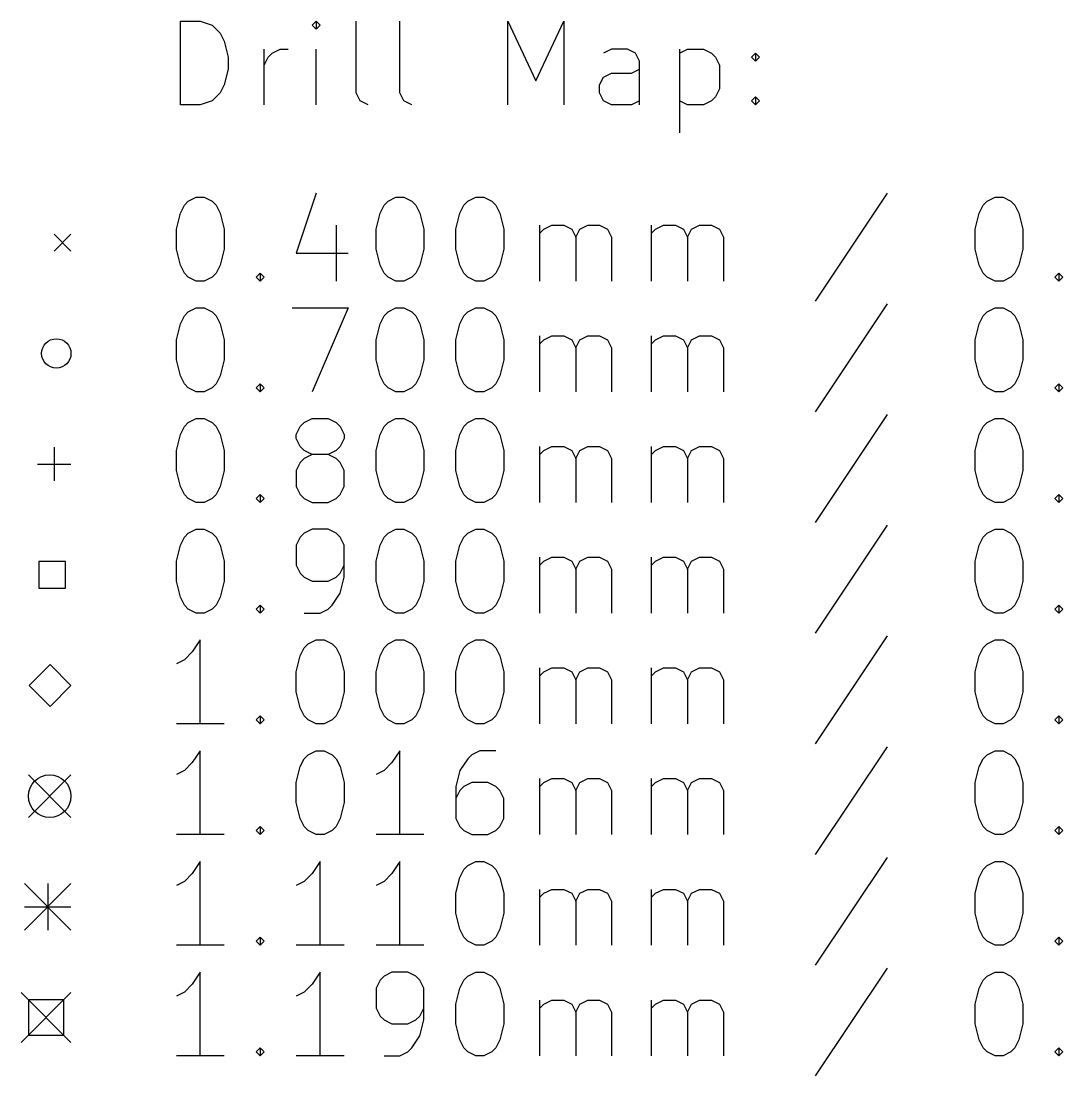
# Model space of a CAD drawing. Extents: x 123 to 224, y -186 to -61.
# Drawn here: x 123.45 to 148.3, y -186.2 to -161.05 of the extents above; entities that cross this region are included whole.
import ezdxf

# ---------------------------------------------------------------- set-up
doc = ezdxf.new("R2010")
doc.units = 0
doc.layers.add('BLACK', color=7, linetype='CONTINUOUS')

msp = doc.modelspace()

# ---------------------------------------------------------------- linework, layer by layer
at = {"layer": 'BLACK', "linetype": 'CONTINUOUS'}
for p, q in [((127.248518, -163.047338), (127.248518, -161.047338)), ((127.248518, -161.047338), (127.724708, -161.047338)), ((127.724708, -161.047338), (128.010423, -161.142576)), ((128.010423, -161.142576), (128.200899, -161.333052)), ((130.486613, -161.047338), (130.391375, -161.142576)), ((130.391375, -161.142576), (130.486613, -161.237814)), ((130.581851, -161.142576), (130.486613, -161.047338)), ((130.486613, -161.047338), (130.486613, -161.237814)), ((130.486613, -161.237814), (130.581851, -161.142576)), ((131.438994, -162.761623), (131.438994, -161.047338)), ((132.486613, -162.761623), (132.486613, -161.047338)), ((135.058042, -163.047338), (135.058042, -161.047338)), ((135.058042, -161.047338), (135.724709, -162.475909)), ((135.724709, -162.475909), (136.391375, -161.047338)), ((136.391375, -161.047338), (136.391375, -163.047338)), ((128.200899, -161.333052), (128.296137, -161.523528)), ((128.296137, -161.523528), (128.391375, -161.90448)), ((129.248518, -163.047338), (129.248518, -161.714004)), ((129.438994, -161.809242), (129.62947, -161.714004)), ((129.62947, -161.714004), (129.819947, -161.714004)), ((130.486613, -163.047338), (130.486613, -161.714004)), ((137.534232, -161.714004), (137.343756, -161.809242)), ((137.915185, -161.714004), (137.534232, -161.714004)), ((138.105661, -161.809242), (137.915185, -161.714004)), ((139.15328, -161.714004), (139.15328, -163.714004)), ((139.15328, -161.809242), (139.343756, -161.714004)), ((139.343756, -161.714004), (139.724709, -161.714004)), ((139.724709, -161.714004), (139.915185, -161.809242)), ((128.391375, -161.90448), (128.391375, -162.190195)), ((129.248518, -162.094957), (129.343756, -161.90448)), ((129.343756, -161.90448), (129.438994, -161.809242)), ((138.200899, -161.999719), (138.105661, -161.809242)), ((138.200899, -163.047338), (138.200899, -161.999719)), ((139.915185, -161.809242), (140.010423, -161.90448)), ((140.010423, -161.90448), (140.105661, -162.094957)), ((140.867566, -161.90448), (140.962804, -161.809242)), ((140.962804, -161.999719), (140.867566, -161.90448)), ((140.962804, -161.809242), (141.058042, -161.90448)), ((140.962804, -161.809242), (140.962804, -161.999719)), ((141.058042, -161.90448), (140.962804, -161.999719)), ((128.391375, -162.190195), (128.296137, -162.571147)), ((138.010423, -162.285433), (138.200899, -162.190195)), ((140.105661, -162.094957), (140.105661, -162.666385)), ((137.248518, -162.571147), (137.343756, -162.380671)), ((137.343756, -162.380671), (137.534232, -162.285433)), ((137.534232, -162.285433), (138.010423, -162.285433)), ((128.296137, -162.571147), (128.200899, -162.761623)), ((137.248518, -162.761623), (137.248518, -162.571147)), ((140.105661, -162.666385), (140.010423, -162.856861)), ((128.010423, -162.9521), (127.724708, -163.047338)), ((128.200899, -162.761623), (128.010423, -162.9521)), ((131.534232, -162.9521), (131.438994, -162.761623)), ((131.724708, -163.047338), (131.534232, -162.9521)), ((132.581851, -162.9521), (132.486613, -162.761623)), ((132.772327, -163.047338), (132.581851, -162.9521)), ((137.343756, -162.9521), (137.248518, -162.761623)), ((137.534232, -163.047338), (137.343756, -162.9521)), ((138.200899, -162.9521), (138.010423, -163.047338)), ((139.343756, -163.047338), (139.15328, -162.9521)), ((139.915185, -162.9521), (139.724709, -163.047338)), ((140.010423, -162.856861), (139.915185, -162.9521)), ((140.867566, -162.9521), (140.962804, -162.856861)), ((140.962804, -163.047338), (140.867566, -162.9521)), ((140.962804, -162.856861), (141.058042, -162.9521)), ((140.962804, -162.856861), (140.962804, -163.047338)), ((141.058042, -162.9521), (140.962804, -163.047338)), ((127.724708, -163.047338), (127.248518, -163.047338)), ((138.010423, -163.047338), (137.534232, -163.047338)), ((139.724709, -163.047338), (139.343756, -163.047338)), ((127.438994, -165.342576), (127.62947, -165.247338)), ((127.62947, -165.247338), (127.819947, -165.247338)), ((127.819947, -165.247338), (128.010423, -165.342576)), ((130.486613, -165.1521), (130.010423, -166.580671)), ((132.200899, -165.342576), (132.391375, -165.247338)), ((132.391375, -165.247338), (132.581852, -165.247338)), ((132.581852, -165.247338), (132.772328, -165.342576)), ((134.105661, -165.342576), (134.296137, -165.247338)), ((134.296137, -165.247338), (134.486614, -165.247338)), ((134.486614, -165.247338), (134.67709, -165.342576)), ((144.105662, -165.1521), (142.391377, -167.723528)), ((146.486615, -165.342576), (146.677091, -165.247338)), ((146.677091, -165.247338), (146.867568, -165.247338)), ((146.867568, -165.247338), (147.058044, -165.342576)), ((127.248518, -165.62829), (127.343756, -165.437814)), ((127.343756, -165.437814), (127.438994, -165.342576)), ((128.010423, -165.342576), (128.105661, -165.437814)), ((128.105661, -165.437814), (128.200899, -165.62829)), ((132.010423, -165.62829), (132.105661, -165.437814)), ((132.105661, -165.437814), (132.200899, -165.342576)), ((132.772328, -165.342576), (132.867566, -165.437814)), ((132.867566, -165.437814), (132.962804, -165.62829)), ((133.915185, -165.62829), (134.010423, -165.437814)), ((134.010423, -165.437814), (134.105661, -165.342576)), ((134.67709, -165.342576), (134.772328, -165.437814)), ((134.772328, -165.437814), (134.867566, -165.62829)), ((146.296139, -165.62829), (146.391377, -165.437814)), ((146.391377, -165.437814), (146.486615, -165.342576)), ((147.058044, -165.342576), (147.153282, -165.437814)), ((147.153282, -165.437814), (147.24852, -165.62829)), ((127.15328, -166.009242), (127.248518, -165.62829)), ((128.200899, -165.62829), (128.296137, -166.009242)), ((131.915185, -166.009242), (132.010423, -165.62829)), ((132.962804, -165.62829), (133.058042, -166.009242)), ((133.819947, -166.009242), (133.915185, -165.62829)), ((134.867566, -165.62829), (134.962804, -166.009242)), ((146.200901, -166.009242), (146.296139, -165.62829)), ((147.24852, -165.62829), (147.343758, -166.009242)), ((127.15328, -166.485433), (127.15328, -166.009242)), ((128.296137, -166.009242), (128.296137, -166.485433)), ((130.962804, -165.914004), (130.962804, -167.247338)), ((131.915185, -166.485433), (131.915185, -166.009242)), ((133.058042, -166.009242), (133.058042, -166.485433)), ((133.819947, -166.485433), (133.819947, -166.009242)), ((134.962804, -166.009242), (134.962804, -166.485433)), ((135.819947, -167.247338), (135.819947, -165.914004)), ((135.819947, -166.10448), (135.915185, -166.009242)), ((135.915185, -166.009242), (136.105661, -165.914004)), ((136.105661, -165.914004), (136.391376, -165.914004)), ((136.391376, -165.914004), (136.581852, -166.009242)), ((136.581852, -166.009242), (136.67709, -166.199719)), ((136.67709, -166.199719), (136.772328, -166.009242)), ((136.772328, -166.009242), (136.962804, -165.914004)), ((136.962804, -165.914004), (137.248518, -165.914004)), ((137.248518, -165.914004), (137.438995, -166.009242)), ((137.438995, -166.009242), (137.534233, -166.199719)), ((138.486614, -167.247338), (138.486614, -165.914004)), ((138.486614, -166.10448), (138.581852, -166.009242)), ((138.581852, -166.009242), (138.772328, -165.914004)), ((138.772328, -165.914004), (139.058043, -165.914004)), ((139.058043, -165.914004), (139.248519, -166.009242)), ((139.248519, -166.009242), (139.343757, -166.199719)), ((139.343757, -166.199719), (139.438995, -166.009242)), ((139.438995, -166.009242), (139.629471, -165.914004)), ((139.629471, -165.914004), (139.915185, -165.914004)), ((139.915185, -165.914004), (140.105662, -166.009242)), ((140.105662, -166.009242), (140.2009, -166.199719)), ((146.200901, -166.485433), (146.200901, -166.009242)), ((147.343758, -166.009242), (147.343758, -166.485433)), ((124.24075, -166.1325), (124.64075, -166.5325)), ((124.64075, -166.1325), (124.24075, -166.5325)), ((136.67709, -166.199719), (136.67709, -167.247338)), ((137.534233, -166.199719), (137.534233, -167.247338)), ((139.343757, -166.199719), (139.343757, -167.247338)), ((140.2009, -166.199719), (140.2009, -167.247338)), ((127.248518, -166.866385), (127.15328, -166.485433)), ((128.296137, -166.485433), (128.200899, -166.866385)), ((132.010423, -166.866385), (131.915185, -166.485433)), ((133.058042, -166.485433), (132.962804, -166.866385)), ((133.915185, -166.866385), (133.819947, -166.485433)), ((134.962804, -166.485433), (134.867566, -166.866385)), ((146.296139, -166.866385), (146.200901, -166.485433)), ((147.343758, -166.485433), (147.24852, -166.866385)), ((130.010423, -166.580671), (131.248518, -166.580671)), ((127.343756, -167.056861), (127.248518, -166.866385)), ((128.200899, -166.866385), (128.105661, -167.056861)), ((132.105661, -167.056861), (132.010423, -166.866385)), ((132.962804, -166.866385), (132.867566, -167.056861)), ((134.010423, -167.056861), (133.915185, -166.866385)), ((134.867566, -166.866385), (134.772328, -167.056861)), ((146.391377, -167.056861), (146.296139, -166.866385)), ((147.24852, -166.866385), (147.153282, -167.056861)), ((127.438994, -167.1521), (127.343756, -167.056861)), ((127.62947, -167.247338), (127.438994, -167.1521)), ((127.819947, -167.247338), (127.62947, -167.247338)), ((128.010423, -167.1521), (127.819947, -167.247338)), ((128.105661, -167.056861), (128.010423, -167.1521)), ((129.058042, -167.1521), (129.15328, -167.056861)), ((129.15328, -167.247338), (129.058042, -167.1521)), ((129.15328, -167.056861), (129.248518, -167.1521)), ((129.15328, -167.056861), (129.15328, -167.247338)), ((129.248518, -167.1521), (129.15328, -167.247338)), ((132.200899, -167.1521), (132.105661, -167.056861)), ((132.391375, -167.247338), (132.200899, -167.1521)), ((132.581852, -167.247338), (132.391375, -167.247338)), ((132.772328, -167.1521), (132.581852, -167.247338)), ((132.867566, -167.056861), (132.772328, -167.1521)), ((134.105661, -167.1521), (134.010423, -167.056861)), ((134.296137, -167.247338), (134.105661, -167.1521)), ((134.486614, -167.247338), (134.296137, -167.247338)), ((134.67709, -167.1521), (134.486614, -167.247338)), ((134.772328, -167.056861), (134.67709, -167.1521)), ((146.486615, -167.1521), (146.391377, -167.056861)), ((146.677091, -167.247338), (146.486615, -167.1521)), ((146.867568, -167.247338), (146.677091, -167.247338)), ((147.058044, -167.1521), (146.867568, -167.247338)), ((147.153282, -167.056861), (147.058044, -167.1521)), ((148.105663, -167.1521), (148.200901, -167.056861)), ((148.200901, -167.247338), (148.105663, -167.1521)), ((148.200901, -167.056861), (148.296139, -167.1521)), ((148.200901, -167.056861), (148.200901, -167.247338)), ((148.296139, -167.1521), (148.200901, -167.247338)), ((127.343756, -168.077814), (127.438994, -167.982576)), ((127.438994, -167.982576), (127.62947, -167.887338)), ((127.62947, -167.887338), (127.819947, -167.887338)), ((127.819947, -167.887338), (128.010423, -167.982576)), ((128.010423, -167.982576), (128.105661, -168.077814)), ((129.915185, -167.887338), (131.248518, -167.887338)), ((131.248518, -167.887338), (130.391375, -169.887338)), ((132.105661, -168.077814), (132.200899, -167.982576)), ((132.200899, -167.982576), (132.391375, -167.887338)), ((132.391375, -167.887338), (132.581852, -167.887338)), ((132.581852, -167.887338), (132.772328, -167.982576)), ((132.772328, -167.982576), (132.867566, -168.077814)), ((134.010423, -168.077814), (134.105661, -167.982576)), ((134.105661, -167.982576), (134.296137, -167.887338)), ((134.296137, -167.887338), (134.486614, -167.887338)), ((134.486614, -167.887338), (134.67709, -167.982576)), ((134.67709, -167.982576), (134.772328, -168.077814)), ((144.105662, -167.7921), (142.391377, -170.363528)), ((146.391377, -168.077814), (146.486615, -167.982576)), ((146.486615, -167.982576), (146.677091, -167.887338)), ((146.677091, -167.887338), (146.867568, -167.887338)), ((146.867568, -167.887338), (147.058044, -167.982576)), ((147.058044, -167.982576), (147.153282, -168.077814)), ((127.15328, -168.649242), (127.248518, -168.26829)), ((127.248518, -168.26829), (127.343756, -168.077814)), ((128.105661, -168.077814), (128.200899, -168.26829)), ((128.200899, -168.26829), (128.296137, -168.649242)), ((131.915185, -168.649242), (132.010423, -168.26829)), ((132.010423, -168.26829), (132.105661, -168.077814)), ((132.867566, -168.077814), (132.962804, -168.26829)), ((132.962804, -168.26829), (133.058042, -168.649242)), ((133.819947, -168.649242), (133.915185, -168.26829)), ((133.915185, -168.26829), (134.010423, -168.077814)), ((134.772328, -168.077814), (134.867566, -168.26829)), ((134.867566, -168.26829), (134.962804, -168.649242)), ((146.200901, -168.649242), (146.296139, -168.26829)), ((146.296139, -168.26829), (146.391377, -168.077814)), ((147.153282, -168.077814), (147.24852, -168.26829)), ((147.24852, -168.26829), (147.343758, -168.649242)), ((127.15328, -169.125433), (127.15328, -168.649242)), ((128.296137, -168.649242), (128.296137, -169.125433)), ((131.915185, -169.125433), (131.915185, -168.649242)), ((133.058042, -168.649242), (133.058042, -169.125433)), ((133.819947, -169.125433), (133.819947, -168.649242)), ((134.962804, -168.649242), (134.962804, -169.125433)), ((135.819947, -169.887338), (135.819947, -168.554004)), ((135.819947, -168.74448), (135.915185, -168.649242)), ((135.915185, -168.649242), (136.105661, -168.554004)), ((136.105661, -168.554004), (136.391376, -168.554004)), ((136.391376, -168.554004), (136.581852, -168.649242)), ((136.581852, -168.649242), (136.67709, -168.839719)), ((136.67709, -168.839719), (136.772328, -168.649242)), ((136.772328, -168.649242), (136.962804, -168.554004)), ((136.962804, -168.554004), (137.248518, -168.554004)), ((137.248518, -168.554004), (137.438995, -168.649242)), ((137.438995, -168.649242), (137.534233, -168.839719)), ((138.486614, -169.887338), (138.486614, -168.554004)), ((138.486614, -168.74448), (138.581852, -168.649242)), ((138.581852, -168.649242), (138.772328, -168.554004)), ((138.772328, -168.554004), (139.058043, -168.554004)), ((139.058043, -168.554004), (139.248519, -168.649242)), ((139.248519, -168.649242), (139.343757, -168.839719)), ((139.343757, -168.839719), (139.438995, -168.649242)), ((139.438995, -168.649242), (139.629471, -168.554004)), ((139.629471, -168.554004), (139.915185, -168.554004)), ((139.915185, -168.554004), (140.105662, -168.649242)), ((140.105662, -168.649242), (140.2009, -168.839719)), ((146.200901, -169.125433), (146.200901, -168.649242)), ((147.343758, -168.649242), (147.343758, -169.125433)), ((136.67709, -168.839719), (136.67709, -169.887338)), ((137.534233, -168.839719), (137.534233, -169.887338)), ((139.343757, -168.839719), (139.343757, -169.887338)), ((140.2009, -168.839719), (140.2009, -169.887338)), ((127.248518, -169.506385), (127.15328, -169.125433)), ((128.296137, -169.125433), (128.200899, -169.506385)), ((132.010423, -169.506385), (131.915185, -169.125433)), ((133.058042, -169.125433), (132.962804, -169.506385)), ((133.915185, -169.506385), (133.819947, -169.125433)), ((134.962804, -169.125433), (134.867566, -169.506385)), ((146.296139, -169.506385), (146.200901, -169.125433)), ((147.343758, -169.125433), (147.24852, -169.506385)), ((127.343756, -169.696861), (127.248518, -169.506385)), ((128.200899, -169.506385), (128.105661, -169.696861)), ((132.105661, -169.696861), (132.010423, -169.506385)), ((132.962804, -169.506385), (132.867566, -169.696861)), ((134.010423, -169.696861), (133.915185, -169.506385)), ((134.867566, -169.506385), (134.772328, -169.696861)), ((146.391377, -169.696861), (146.296139, -169.506385)), ((147.24852, -169.506385), (147.153282, -169.696861)), ((127.438994, -169.7921), (127.343756, -169.696861)), ((127.62947, -169.887338), (127.438994, -169.7921)), ((128.010423, -169.7921), (127.819947, -169.887338)), ((128.105661, -169.696861), (128.010423, -169.7921)), ((129.058042, -169.7921), (129.15328, -169.696861)), ((129.15328, -169.887338), (129.058042, -169.7921)), ((129.15328, -169.696861), (129.248518, -169.7921)), ((129.15328, -169.696861), (129.15328, -169.887338)), ((129.248518, -169.7921), (129.15328, -169.887338)), ((132.200899, -169.7921), (132.105661, -169.696861)), ((132.391375, -169.887338), (132.200899, -169.7921)), ((132.772328, -169.7921), (132.581852, -169.887338)), ((132.867566, -169.696861), (132.772328, -169.7921)), ((134.105661, -169.7921), (134.010423, -169.696861)), ((134.296137, -169.887338), (134.105661, -169.7921)), ((134.67709, -169.7921), (134.486614, -169.887338)), ((134.772328, -169.696861), (134.67709, -169.7921)), ((146.486615, -169.7921), (146.391377, -169.696861)), ((146.677091, -169.887338), (146.486615, -169.7921)), ((147.058044, -169.7921), (146.867568, -169.887338)), ((147.153282, -169.696861), (147.058044, -169.7921)), ((148.105663, -169.7921), (148.200901, -169.696861)), ((148.200901, -169.887338), (148.105663, -169.7921)), ((148.200901, -169.696861), (148.296139, -169.7921)), ((148.200901, -169.696861), (148.200901, -169.887338)), ((148.296139, -169.7921), (148.200901, -169.887338)), ((127.819947, -169.887338), (127.62947, -169.887338)), ((132.581852, -169.887338), (132.391375, -169.887338)), ((134.486614, -169.887338), (134.296137, -169.887338)), ((146.867568, -169.887338), (146.677091, -169.887338)), ((127.438994, -170.622576), (127.62947, -170.527338)), ((127.62947, -170.527338), (127.819947, -170.527338)), ((127.819947, -170.527338), (128.010423, -170.622576)), ((130.200899, -170.622576), (130.391375, -170.527338)), ((130.391375, -170.527338), (130.772328, -170.527338)), ((130.772328, -170.527338), (130.962804, -170.622576)), ((132.200899, -170.622576), (132.391375, -170.527338)), ((132.391375, -170.527338), (132.581852, -170.527338)), ((132.581852, -170.527338), (132.772328, -170.622576)), ((134.105661, -170.622576), (134.296137, -170.527338)), ((134.296137, -170.527338), (134.486614, -170.527338)), ((134.486614, -170.527338), (134.67709, -170.622576)), ((144.105662, -170.4321), (142.391377, -173.003528)), ((146.486615, -170.622576), (146.677091, -170.527338)), ((146.677091, -170.527338), (146.867568, -170.527338)), ((146.867568, -170.527338), (147.058044, -170.622576)), ((127.248518, -170.90829), (127.343756, -170.717814)), ((127.343756, -170.717814), (127.438994, -170.622576)), ((128.010423, -170.622576), (128.105661, -170.717814)), ((128.105661, -170.717814), (128.200899, -170.90829)), ((130.010423, -170.90829), (130.105661, -170.717814)), ((130.105661, -170.717814), (130.200899, -170.622576)), ((130.962804, -170.622576), (131.058042, -170.717814)), ((131.058042, -170.717814), (131.15328, -170.90829)), ((132.010423, -170.90829), (132.105661, -170.717814)), ((132.105661, -170.717814), (132.200899, -170.622576)), ((132.772328, -170.622576), (132.867566, -170.717814)), ((132.867566, -170.717814), (132.962804, -170.90829)), ((133.915185, -170.90829), (134.010423, -170.717814)), ((134.010423, -170.717814), (134.105661, -170.622576)), ((134.67709, -170.622576), (134.772328, -170.717814)), ((134.772328, -170.717814), (134.867566, -170.90829)), ((146.296139, -170.90829), (146.391377, -170.717814)), ((146.391377, -170.717814), (146.486615, -170.622576)), ((147.058044, -170.622576), (147.153282, -170.717814)), ((147.153282, -170.717814), (147.24852, -170.90829)), ((127.15328, -171.289242), (127.248518, -170.90829)), ((128.200899, -170.90829), (128.296137, -171.289242)), ((130.010423, -171.003528), (130.010423, -170.90829)), ((130.105661, -171.194004), (130.010423, -171.003528)), ((131.15328, -171.003528), (131.058042, -171.194004)), ((131.15328, -170.90829), (131.15328, -171.003528)), ((131.915185, -171.289242), (132.010423, -170.90829)), ((132.962804, -170.90829), (133.058042, -171.289242)), ((133.819947, -171.289242), (133.915185, -170.90829)), ((134.867566, -170.90829), (134.962804, -171.289242)), ((146.200901, -171.289242), (146.296139, -170.90829)), ((147.24852, -170.90829), (147.343758, -171.289242)), ((124.24075, -171.2125), (124.24075, -172.0125)), ((127.15328, -171.765433), (127.15328, -171.289242)), ((128.296137, -171.289242), (128.296137, -171.765433)), ((130.200899, -171.289242), (130.105661, -171.194004)), ((130.391375, -171.38448), (130.200899, -171.289242)), ((130.962804, -171.289242), (130.772328, -171.38448)), ((131.058042, -171.194004), (130.962804, -171.289242)), ((131.915185, -171.765433), (131.915185, -171.289242)), ((133.058042, -171.289242), (133.058042, -171.765433)), ((133.819947, -171.765433), (133.819947, -171.289242)), ((134.962804, -171.289242), (134.962804, -171.765433)), ((135.819947, -172.527338), (135.819947, -171.194004)), ((135.819947, -171.38448), (135.915185, -171.289242)), ((135.915185, -171.289242), (136.105661, -171.194004)), ((136.105661, -171.194004), (136.391376, -171.194004)), ((136.391376, -171.194004), (136.581852, -171.289242)), ((136.581852, -171.289242), (136.67709, -171.479719)), ((136.67709, -171.479719), (136.772328, -171.289242)), ((136.772328, -171.289242), (136.962804, -171.194004)), ((136.962804, -171.194004), (137.248518, -171.194004)), ((137.248518, -171.194004), (137.438995, -171.289242)), ((137.438995, -171.289242), (137.534233, -171.479719)), ((138.486614, -172.527338), (138.486614, -171.194004)), ((138.486614, -171.38448), (138.581852, -171.289242)), ((138.581852, -171.289242), (138.772328, -171.194004)), ((138.772328, -171.194004), (139.058043, -171.194004)), ((139.058043, -171.194004), (139.248519, -171.289242)), ((139.248519, -171.289242), (139.343757, -171.479719)), ((139.343757, -171.479719), (139.438995, -171.289242)), ((139.438995, -171.289242), (139.629471, -171.194004)), ((139.629471, -171.194004), (139.915185, -171.194004)), ((139.915185, -171.194004), (140.105662, -171.289242)), ((140.105662, -171.289242), (140.2009, -171.479719)), ((146.200901, -171.765433), (146.200901, -171.289242)), ((147.343758, -171.289242), (147.343758, -171.765433)), ((130.200899, -171.479719), (130.105661, -171.574957)), ((130.391375, -171.38448), (130.200899, -171.479719)), ((130.772328, -171.38448), (130.391375, -171.38448)), ((130.962804, -171.479719), (130.772328, -171.38448)), ((131.058042, -171.574957), (130.962804, -171.479719)), ((136.67709, -171.479719), (136.67709, -172.527338)), ((137.534233, -171.479719), (137.534233, -172.527338)), ((139.343757, -171.479719), (139.343757, -172.527338)), ((140.2009, -171.479719), (140.2009, -172.527338)), ((123.84075, -171.6125), (124.64075, -171.6125)), ((127.248518, -172.146385), (127.15328, -171.765433)), ((128.296137, -171.765433), (128.200899, -172.146385)), ((130.105661, -171.574957), (130.010423, -171.765433)), ((130.010423, -171.765433), (130.010423, -172.146385)), ((131.15328, -171.765433), (131.058042, -171.574957)), ((131.15328, -172.146385), (131.15328, -171.765433)), ((132.010423, -172.146385), (131.915185, -171.765433)), ((133.058042, -171.765433), (132.962804, -172.146385)), ((133.915185, -172.146385), (133.819947, -171.765433)), ((134.962804, -171.765433), (134.867566, -172.146385)), ((146.296139, -172.146385), (146.200901, -171.765433)), ((147.343758, -171.765433), (147.24852, -172.146385)), ((127.343756, -172.336861), (127.248518, -172.146385)), ((128.200899, -172.146385), (128.105661, -172.336861)), ((130.010423, -172.146385), (130.105661, -172.336861)), ((131.058042, -172.336861), (131.15328, -172.146385)), ((132.105661, -172.336861), (132.010423, -172.146385)), ((132.962804, -172.146385), (132.867566, -172.336861)), ((134.010423, -172.336861), (133.915185, -172.146385)), ((134.867566, -172.146385), (134.772328, -172.336861)), ((146.391377, -172.336861), (146.296139, -172.146385)), ((147.24852, -172.146385), (147.153282, -172.336861)), ((127.438994, -172.4321), (127.343756, -172.336861)), ((127.62947, -172.527338), (127.438994, -172.4321)), ((127.819947, -172.527338), (127.62947, -172.527338)), ((128.010423, -172.4321), (127.819947, -172.527338)), ((128.105661, -172.336861), (128.010423, -172.4321)), ((129.058042, -172.4321), (129.15328, -172.336861)), ((129.15328, -172.527338), (129.058042, -172.4321)), ((129.15328, -172.336861), (129.248518, -172.4321)), ((129.15328, -172.336861), (129.15328, -172.527338)), ((129.248518, -172.4321), (129.15328, -172.527338)), ((130.105661, -172.336861), (130.200899, -172.4321)), ((130.200899, -172.4321), (130.391375, -172.527338)), ((130.391375, -172.527338), (130.772328, -172.527338)), ((130.772328, -172.527338), (130.962804, -172.4321)), ((130.962804, -172.4321), (131.058042, -172.336861)), ((132.200899, -172.4321), (132.105661, -172.336861)), ((132.391375, -172.527338), (132.200899, -172.4321)), ((132.581852, -172.527338), (132.391375, -172.527338)), ((132.772328, -172.4321), (132.581852, -172.527338)), ((132.867566, -172.336861), (132.772328, -172.4321)), ((134.105661, -172.4321), (134.010423, -172.336861)), ((134.296137, -172.527338), (134.105661, -172.4321)), ((134.486614, -172.527338), (134.296137, -172.527338)), ((134.67709, -172.4321), (134.486614, -172.527338)), ((134.772328, -172.336861), (134.67709, -172.4321)), ((146.486615, -172.4321), (146.391377, -172.336861)), ((146.677091, -172.527338), (146.486615, -172.4321)), ((146.867568, -172.527338), (146.677091, -172.527338)), ((147.058044, -172.4321), (146.867568, -172.527338)), ((147.153282, -172.336861), (147.058044, -172.4321)), ((148.105663, -172.4321), (148.200901, -172.336861)), ((148.200901, -172.527338), (148.105663, -172.4321)), ((148.200901, -172.336861), (148.296139, -172.4321)), ((148.200901, -172.336861), (148.200901, -172.527338)), ((148.296139, -172.4321), (148.200901, -172.527338)), ((144.105662, -173.0721), (142.391377, -175.643528)), ((127.343756, -173.357814), (127.438994, -173.262576)), ((127.438994, -173.262576), (127.62947, -173.167338)), ((127.62947, -173.167338), (127.819947, -173.167338)), ((127.819947, -173.167338), (128.010423, -173.262576)), ((128.010423, -173.262576), (128.105661, -173.357814)), ((130.200899, -173.262576), (130.105661, -173.357814)), ((130.391375, -173.167338), (130.200899, -173.262576)), ((130.772328, -173.167338), (130.391375, -173.167338)), ((130.962804, -173.262576), (130.772328, -173.167338)), ((131.058042, -173.357814), (130.962804, -173.262576)), ((132.105661, -173.357814), (132.200899, -173.262576)), ((132.200899, -173.262576), (132.391375, -173.167338)), ((132.391375, -173.167338), (132.581852, -173.167338)), ((132.581852, -173.167338), (132.772328, -173.262576)), ((132.772328, -173.262576), (132.867566, -173.357814)), ((134.010423, -173.357814), (134.105661, -173.262576)), ((134.105661, -173.262576), (134.296137, -173.167338)), ((134.296137, -173.167338), (134.486614, -173.167338)), ((134.486614, -173.167338), (134.67709, -173.262576)), ((134.67709, -173.262576), (134.772328, -173.357814)), ((146.391377, -173.357814), (146.486615, -173.262576)), ((146.486615, -173.262576), (146.677091, -173.167338)), ((146.677091, -173.167338), (146.867568, -173.167338)), ((146.867568, -173.167338), (147.058044, -173.262576)), ((147.058044, -173.262576), (147.153282, -173.357814)), ((127.15328, -173.929242), (127.248518, -173.54829)), ((127.248518, -173.54829), (127.343756, -173.357814)), ((128.105661, -173.357814), (128.200899, -173.54829)), ((128.200899, -173.54829), (128.296137, -173.929242)), ((130.105661, -173.357814), (130.010423, -173.54829)), ((130.010423, -173.54829), (130.010423, -174.02448)), ((131.15328, -173.54829), (131.058042, -173.357814)), ((131.15328, -174.310195), (131.15328, -173.54829)), ((131.915185, -173.929242), (132.010423, -173.54829)), ((132.010423, -173.54829), (132.105661, -173.357814)), ((132.867566, -173.357814), (132.962804, -173.54829)), ((132.962804, -173.54829), (133.058042, -173.929242)), ((133.819947, -173.929242), (133.915185, -173.54829)), ((133.915185, -173.54829), (134.010423, -173.357814)), ((134.772328, -173.357814), (134.867566, -173.54829)), ((134.867566, -173.54829), (134.962804, -173.929242)), ((146.200901, -173.929242), (146.296139, -173.54829)), ((146.296139, -173.54829), (146.391377, -173.357814)), ((147.153282, -173.357814), (147.24852, -173.54829)), ((147.24852, -173.54829), (147.343758, -173.929242)), ((124.508951, -173.934299), (123.872549, -173.934299)), ((123.872549, -173.934299), (123.872549, -174.570701)), ((124.508951, -174.570701), (124.508951, -173.934299)), ((127.15328, -174.405433), (127.15328, -173.929242)), ((128.296137, -173.929242), (128.296137, -174.405433)), ((130.010423, -174.02448), (130.105661, -174.214957)), ((131.058042, -174.214957), (131.15328, -174.02448)), ((131.915185, -174.405433), (131.915185, -173.929242)), ((133.058042, -173.929242), (133.058042, -174.405433)), ((133.819947, -174.405433), (133.819947, -173.929242)), ((134.962804, -173.929242), (134.962804, -174.405433)), ((135.819947, -175.167338), (135.819947, -173.834004)), ((135.819947, -174.02448), (135.915185, -173.929242)), ((135.915185, -173.929242), (136.105661, -173.834004)), ((136.105661, -173.834004), (136.391376, -173.834004)), ((136.391376, -173.834004), (136.581852, -173.929242)), ((136.581852, -173.929242), (136.67709, -174.119719)), ((136.67709, -174.119719), (136.772328, -173.929242)), ((136.772328, -173.929242), (136.962804, -173.834004)), ((136.962804, -173.834004), (137.248518, -173.834004)), ((137.248518, -173.834004), (137.438995, -173.929242)), ((137.438995, -173.929242), (137.534233, -174.119719)), ((138.486614, -175.167338), (138.486614, -173.834004)), ((138.486614, -174.02448), (138.581852, -173.929242)), ((138.581852, -173.929242), (138.772328, -173.834004)), ((138.772328, -173.834004), (139.058043, -173.834004)), ((139.058043, -173.834004), (139.248519, -173.929242)), ((139.248519, -173.929242), (139.343757, -174.119719)), ((139.343757, -174.119719), (139.438995, -173.929242)), ((139.438995, -173.929242), (139.629471, -173.834004)), ((139.629471, -173.834004), (139.915185, -173.834004)), ((139.915185, -173.834004), (140.105662, -173.929242)), ((140.105662, -173.929242), (140.2009, -174.119719)), ((146.200901, -174.405433), (146.200901, -173.929242)), ((147.343758, -173.929242), (147.343758, -174.405433)), ((130.105661, -174.214957), (130.200899, -174.310195)), ((130.200899, -174.310195), (130.391375, -174.405433)), ((130.772328, -174.405433), (130.962804, -174.310195)), ((130.962804, -174.310195), (131.058042, -174.214957)), ((131.058042, -174.691147), (131.15328, -174.310195)), ((136.67709, -174.119719), (136.67709, -175.167338)), ((137.534233, -174.119719), (137.534233, -175.167338)), ((139.343757, -174.119719), (139.343757, -175.167338)), ((140.2009, -174.119719), (140.2009, -175.167338)), ((123.872549, -174.570701), (124.508951, -174.570701)), ((127.248518, -174.786385), (127.15328, -174.405433)), ((128.296137, -174.405433), (128.200899, -174.786385)), ((130.391375, -174.405433), (130.772328, -174.405433)), ((132.010423, -174.786385), (131.915185, -174.405433)), ((133.058042, -174.405433), (132.962804, -174.786385)), ((133.915185, -174.786385), (133.819947, -174.405433)), ((134.962804, -174.405433), (134.867566, -174.786385)), ((146.296139, -174.786385), (146.200901, -174.405433)), ((147.343758, -174.405433), (147.24852, -174.786385)), ((127.343756, -174.976861), (127.248518, -174.786385)), ((128.200899, -174.786385), (128.105661, -174.976861)), ((130.867566, -174.976861), (131.058042, -174.691147)), ((132.105661, -174.976861), (132.010423, -174.786385)), ((132.962804, -174.786385), (132.867566, -174.976861)), ((134.010423, -174.976861), (133.915185, -174.786385)), ((134.867566, -174.786385), (134.772328, -174.976861)), ((146.391377, -174.976861), (146.296139, -174.786385)), ((147.24852, -174.786385), (147.153282, -174.976861)), ((127.438994, -175.0721), (127.343756, -174.976861)), ((127.62947, -175.167338), (127.438994, -175.0721)), ((128.010423, -175.0721), (127.819947, -175.167338)), ((128.105661, -174.976861), (128.010423, -175.0721)), ((129.058042, -175.0721), (129.15328, -174.976861)), ((129.15328, -175.167338), (129.058042, -175.0721)), ((129.15328, -174.976861), (129.248518, -175.0721)), ((129.15328, -174.976861), (129.15328, -175.167338)), ((129.248518, -175.0721), (129.15328, -175.167338)), ((130.581851, -175.167338), (130.772328, -175.0721)), ((130.772328, -175.0721), (130.867566, -174.976861)), ((132.200899, -175.0721), (132.105661, -174.976861)), ((132.391375, -175.167338), (132.200899, -175.0721)), ((132.772328, -175.0721), (132.581852, -175.167338)), ((132.867566, -174.976861), (132.772328, -175.0721)), ((134.105661, -175.0721), (134.010423, -174.976861)), ((134.296137, -175.167338), (134.105661, -175.0721)), ((134.67709, -175.0721), (134.486614, -175.167338)), ((134.772328, -174.976861), (134.67709, -175.0721)), ((146.486615, -175.0721), (146.391377, -174.976861)), ((146.677091, -175.167338), (146.486615, -175.0721)), ((147.058044, -175.0721), (146.867568, -175.167338)), ((147.153282, -174.976861), (147.058044, -175.0721)), ((148.105663, -175.0721), (148.200901, -174.976861)), ((148.200901, -175.167338), (148.105663, -175.0721)), ((148.200901, -174.976861), (148.296139, -175.0721)), ((148.200901, -174.976861), (148.200901, -175.167338)), ((148.296139, -175.0721), (148.200901, -175.167338)), ((127.819947, -175.167338), (127.62947, -175.167338)), ((130.200899, -175.167338), (130.581851, -175.167338)), ((132.581852, -175.167338), (132.391375, -175.167338)), ((134.486614, -175.167338), (134.296137, -175.167338)), ((146.867568, -175.167338), (146.677091, -175.167338)), ((127.724708, -175.807338), (127.534232, -176.093052)), ((127.724708, -177.807338), (127.724708, -175.807338)), ((130.296137, -175.902576), (130.486613, -175.807338)), ((130.486613, -175.807338), (130.67709, -175.807338)), ((130.67709, -175.807338), (130.867566, -175.902576)), ((132.200899, -175.902576), (132.391375, -175.807338)), ((132.391375, -175.807338), (132.581852, -175.807338)), ((132.581852, -175.807338), (132.772328, -175.902576)), ((134.105661, -175.902576), (134.296137, -175.807338)), ((134.296137, -175.807338), (134.486614, -175.807338)), ((134.486614, -175.807338), (134.67709, -175.902576)), ((144.105662, -175.7121), (142.391377, -178.283528)), ((146.486615, -175.902576), (146.677091, -175.807338)), ((146.677091, -175.807338), (146.867568, -175.807338)), ((146.867568, -175.807338), (147.058044, -175.902576)), ((127.534232, -176.093052), (127.343756, -176.283528)), ((130.105661, -176.18829), (130.200899, -175.997814)), ((130.200899, -175.997814), (130.296137, -175.902576)), ((130.867566, -175.902576), (130.962804, -175.997814)), ((130.962804, -175.997814), (131.058042, -176.18829)), ((132.010423, -176.18829), (132.105661, -175.997814)), ((132.105661, -175.997814), (132.200899, -175.902576)), ((132.772328, -175.902576), (132.867566, -175.997814)), ((132.867566, -175.997814), (132.962804, -176.18829)), ((133.915185, -176.18829), (134.010423, -175.997814)), ((134.010423, -175.997814), (134.105661, -175.902576)), ((134.67709, -175.902576), (134.772328, -175.997814)), ((134.772328, -175.997814), (134.867566, -176.18829)), ((146.296139, -176.18829), (146.391377, -175.997814)), ((146.391377, -175.997814), (146.486615, -175.902576)), ((147.058044, -175.902576), (147.153282, -175.997814)), ((147.153282, -175.997814), (147.24852, -176.18829)), ((127.343756, -176.283528), (127.15328, -176.378766)), ((130.010423, -176.569242), (130.105661, -176.18829)), ((131.058042, -176.18829), (131.15328, -176.569242)), ((131.915185, -176.569242), (132.010423, -176.18829)), ((132.962804, -176.18829), (133.058042, -176.569242)), ((133.819947, -176.569242), (133.915185, -176.18829)), ((134.867566, -176.18829), (134.962804, -176.569242)), ((146.200901, -176.569242), (146.296139, -176.18829)), ((147.24852, -176.18829), (147.343758, -176.569242)), ((124.14075, -176.3925), (123.64075, -176.8925)), ((124.64075, -176.8925), (124.14075, -176.3925)), ((130.010423, -177.045433), (130.010423, -176.569242)), ((131.15328, -176.569242), (131.15328, -177.045433)), ((131.915185, -177.045433), (131.915185, -176.569242)), ((133.058042, -176.569242), (133.058042, -177.045433)), ((133.819947, -177.045433), (133.819947, -176.569242)), ((134.962804, -176.569242), (134.962804, -177.045433)), ((135.819947, -177.807338), (135.819947, -176.474004)), ((135.819947, -176.66448), (135.915185, -176.569242)), ((135.915185, -176.569242), (136.105661, -176.474004)), ((136.105661, -176.474004), (136.391376, -176.474004)), ((136.391376, -176.474004), (136.581852, -176.569242)), ((136.581852, -176.569242), (136.67709, -176.759719)), ((136.67709, -176.759719), (136.772328, -176.569242)), ((136.772328, -176.569242), (136.962804, -176.474004)), ((136.962804, -176.474004), (137.248518, -176.474004)), ((137.248518, -176.474004), (137.438995, -176.569242)), ((137.438995, -176.569242), (137.534233, -176.759719)), ((138.486614, -177.807338), (138.486614, -176.474004)), ((138.486614, -176.66448), (138.581852, -176.569242)), ((138.581852, -176.569242), (138.772328, -176.474004)), ((138.772328, -176.474004), (139.058043, -176.474004)), ((139.058043, -176.474004), (139.248519, -176.569242)), ((139.248519, -176.569242), (139.343757, -176.759719)), ((139.343757, -176.759719), (139.438995, -176.569242)), ((139.438995, -176.569242), (139.629471, -176.474004)), ((139.629471, -176.474004), (139.915185, -176.474004)), ((139.915185, -176.474004), (140.105662, -176.569242)), ((140.105662, -176.569242), (140.2009, -176.759719)), ((146.200901, -177.045433), (146.200901, -176.569242)), ((147.343758, -176.569242), (147.343758, -177.045433)), ((136.67709, -176.759719), (136.67709, -177.807338)), ((137.534233, -176.759719), (137.534233, -177.807338)), ((139.343757, -176.759719), (139.343757, -177.807338)), ((140.2009, -176.759719), (140.2009, -177.807338)), ((123.64075, -176.8925), (124.14075, -177.3925)), ((124.14075, -177.3925), (124.64075, -176.8925)), ((130.105661, -177.426385), (130.010423, -177.045433)), ((131.15328, -177.045433), (131.058042, -177.426385)), ((132.010423, -177.426385), (131.915185, -177.045433)), ((133.058042, -177.045433), (132.962804, -177.426385)), ((133.915185, -177.426385), (133.819947, -177.045433)), ((134.962804, -177.045433), (134.867566, -177.426385)), ((146.296139, -177.426385), (146.200901, -177.045433)), ((147.343758, -177.045433), (147.24852, -177.426385)), ((130.200899, -177.616861), (130.105661, -177.426385)), ((131.058042, -177.426385), (130.962804, -177.616861)), ((132.105661, -177.616861), (132.010423, -177.426385)), ((132.962804, -177.426385), (132.867566, -177.616861)), ((134.010423, -177.616861), (133.915185, -177.426385)), ((134.867566, -177.426385), (134.772328, -177.616861)), ((146.391377, -177.616861), (146.296139, -177.426385)), ((147.24852, -177.426385), (147.153282, -177.616861)), ((128.296137, -177.807338), (127.15328, -177.807338)), ((129.058042, -177.7121), (129.15328, -177.616861)), ((129.15328, -177.807338), (129.058042, -177.7121)), ((129.15328, -177.616861), (129.248518, -177.7121)), ((129.15328, -177.616861), (129.15328, -177.807338)), ((129.248518, -177.7121), (129.15328, -177.807338)), ((130.296137, -177.7121), (130.200899, -177.616861)), ((130.486613, -177.807338), (130.296137, -177.7121)), ((130.67709, -177.807338), (130.486613, -177.807338)), ((130.867566, -177.7121), (130.67709, -177.807338)), ((130.962804, -177.616861), (130.867566, -177.7121)), ((132.200899, -177.7121), (132.105661, -177.616861)), ((132.391375, -177.807338), (132.200899, -177.7121)), ((132.581852, -177.807338), (132.391375, -177.807338)), ((132.772328, -177.7121), (132.581852, -177.807338)), ((132.867566, -177.616861), (132.772328, -177.7121)), ((134.105661, -177.7121), (134.010423, -177.616861)), ((134.296137, -177.807338), (134.105661, -177.7121)), ((134.486614, -177.807338), (134.296137, -177.807338)), ((134.67709, -177.7121), (134.486614, -177.807338)), ((134.772328, -177.616861), (134.67709, -177.7121)), ((146.486615, -177.7121), (146.391377, -177.616861)), ((146.677091, -177.807338), (146.486615, -177.7121)), ((146.867568, -177.807338), (146.677091, -177.807338)), ((147.058044, -177.7121), (146.867568, -177.807338)), ((147.153282, -177.616861), (147.058044, -177.7121)), ((148.105663, -177.7121), (148.200901, -177.616861)), ((148.200901, -177.807338), (148.105663, -177.7121)), ((148.200901, -177.616861), (148.296139, -177.7121)), ((148.200901, -177.616861), (148.200901, -177.807338)), ((148.296139, -177.7121), (148.200901, -177.807338)), ((144.105662, -178.3521), (142.391377, -180.923528)), ((127.724708, -178.447338), (127.534232, -178.733052)), ((127.724708, -180.447338), (127.724708, -178.447338)), ((130.200899, -178.637814), (130.296137, -178.542576)), ((130.296137, -178.542576), (130.486613, -178.447338)), ((130.486613, -178.447338), (130.67709, -178.447338)), ((130.67709, -178.447338), (130.867566, -178.542576)), ((130.867566, -178.542576), (130.962804, -178.637814)), ((132.486613, -178.447338), (132.296137, -178.733052)), ((132.486613, -180.447338), (132.486613, -178.447338)), ((134.200899, -178.542576), (134.105661, -178.637814)), ((134.391375, -178.447338), (134.200899, -178.542576)), ((134.772328, -178.447338), (134.391375, -178.447338)), ((146.391377, -178.637814), (146.486615, -178.542576)), ((146.486615, -178.542576), (146.677091, -178.447338)), ((146.677091, -178.447338), (146.867568, -178.447338)), ((146.867568, -178.447338), (147.058044, -178.542576)), ((147.058044, -178.542576), (147.153282, -178.637814)), ((127.534232, -178.733052), (127.343756, -178.923528)), ((130.010423, -179.209242), (130.105661, -178.82829)), ((130.105661, -178.82829), (130.200899, -178.637814)), ((130.962804, -178.637814), (131.058042, -178.82829)), ((131.058042, -178.82829), (131.15328, -179.209242)), ((132.296137, -178.733052), (132.105661, -178.923528)), ((134.105661, -178.637814), (133.915185, -178.923528)), ((146.200901, -179.209242), (146.296139, -178.82829)), ((146.296139, -178.82829), (146.391377, -178.637814)), ((147.153282, -178.637814), (147.24852, -178.82829)), ((147.24852, -178.82829), (147.343758, -179.209242)), ((123.62475, -179.0245), (124.64075, -180.0405)), ((124.64075, -179.0245), (123.62475, -180.0405)), ((127.343756, -178.923528), (127.15328, -179.018766)), ((132.105661, -178.923528), (131.915185, -179.018766)), ((133.915185, -178.923528), (133.819947, -179.30448)), ((130.010423, -179.685433), (130.010423, -179.209242)), ((131.15328, -179.209242), (131.15328, -179.685433)), ((133.819947, -179.30448), (133.819947, -180.066385)), ((134.010423, -179.30448), (133.915185, -179.399719)), ((134.200899, -179.209242), (134.010423, -179.30448)), ((134.581852, -179.209242), (134.200899, -179.209242)), ((134.772328, -179.30448), (134.581852, -179.209242)), ((134.867566, -179.399719), (134.772328, -179.30448)), ((135.819947, -180.447338), (135.819947, -179.114004)), ((135.819947, -179.30448), (135.915185, -179.209242)), ((135.915185, -179.209242), (136.105661, -179.114004)), ((136.105661, -179.114004), (136.391376, -179.114004)), ((136.391376, -179.114004), (136.581852, -179.209242)), ((136.581852, -179.209242), (136.67709, -179.399719)), ((136.67709, -179.399719), (136.772328, -179.209242)), ((136.772328, -179.209242), (136.962804, -179.114004)), ((136.962804, -179.114004), (137.248518, -179.114004)), ((137.248518, -179.114004), (137.438995, -179.209242)), ((137.438995, -179.209242), (137.534233, -179.399719)), ((138.486614, -180.447338), (138.486614, -179.114004)), ((138.486614, -179.30448), (138.581852, -179.209242)), ((138.581852, -179.209242), (138.772328, -179.114004)), ((138.772328, -179.114004), (139.058043, -179.114004)), ((139.058043, -179.114004), (139.248519, -179.209242)), ((139.248519, -179.209242), (139.343757, -179.399719)), ((139.343757, -179.399719), (139.438995, -179.209242)), ((139.438995, -179.209242), (139.629471, -179.114004)), ((139.629471, -179.114004), (139.915185, -179.114004)), ((139.915185, -179.114004), (140.105662, -179.209242)), ((140.105662, -179.209242), (140.2009, -179.399719)), ((146.200901, -179.685433), (146.200901, -179.209242)), ((147.343758, -179.209242), (147.343758, -179.685433)), ((133.915185, -179.399719), (133.819947, -179.590195)), ((134.962804, -179.590195), (134.867566, -179.399719)), ((134.962804, -180.066385), (134.962804, -179.590195)), ((136.67709, -179.399719), (136.67709, -180.447338)), ((137.534233, -179.399719), (137.534233, -180.447338)), ((139.343757, -179.399719), (139.343757, -180.447338)), ((140.2009, -179.399719), (140.2009, -180.447338)), ((130.105661, -180.066385), (130.010423, -179.685433)), ((131.15328, -179.685433), (131.058042, -180.066385)), ((146.296139, -180.066385), (146.200901, -179.685433)), ((147.343758, -179.685433), (147.24852, -180.066385)), ((130.200899, -180.256861), (130.105661, -180.066385)), ((131.058042, -180.066385), (130.962804, -180.256861)), ((133.819947, -180.066385), (133.915185, -180.256861)), ((134.867566, -180.256861), (134.962804, -180.066385)), ((146.391377, -180.256861), (146.296139, -180.066385)), ((147.24852, -180.066385), (147.153282, -180.256861)), ((129.058042, -180.3521), (129.15328, -180.256861)), ((129.15328, -180.447338), (129.058042, -180.3521)), ((129.15328, -180.256861), (129.248518, -180.3521)), ((129.15328, -180.256861), (129.15328, -180.447338)), ((129.248518, -180.3521), (129.15328, -180.447338)), ((130.296137, -180.3521), (130.200899, -180.256861)), ((130.486613, -180.447338), (130.296137, -180.3521)), ((130.867566, -180.3521), (130.67709, -180.447338)), ((130.962804, -180.256861), (130.867566, -180.3521)), ((133.915185, -180.256861), (134.010423, -180.3521)), ((134.010423, -180.3521), (134.200899, -180.447338)), ((134.581852, -180.447338), (134.772328, -180.3521)), ((134.772328, -180.3521), (134.867566, -180.256861)), ((146.486615, -180.3521), (146.391377, -180.256861)), ((146.677091, -180.447338), (146.486615, -180.3521)), ((147.058044, -180.3521), (146.867568, -180.447338)), ((147.153282, -180.256861), (147.058044, -180.3521)), ((148.105663, -180.3521), (148.200901, -180.256861)), ((148.200901, -180.447338), (148.105663, -180.3521)), ((148.200901, -180.256861), (148.296139, -180.3521)), ((148.200901, -180.256861), (148.200901, -180.447338)), ((148.296139, -180.3521), (148.200901, -180.447338)), ((128.296137, -180.447338), (127.15328, -180.447338)), ((130.67709, -180.447338), (130.486613, -180.447338)), ((133.058042, -180.447338), (131.915185, -180.447338)), ((134.200899, -180.447338), (134.581852, -180.447338)), ((146.867568, -180.447338), (146.677091, -180.447338)), ((127.724708, -181.087338), (127.534232, -181.373052)), ((127.724708, -183.087338), (127.724708, -181.087338)), ((130.581851, -181.087338), (130.391375, -181.373052)), ((130.581851, -183.087338), (130.581851, -181.087338)), ((132.486613, -181.087338), (132.296137, -181.373052)), ((132.486613, -183.087338), (132.486613, -181.087338)), ((134.105661, -181.182576), (134.296137, -181.087338)), ((134.296137, -181.087338), (134.486614, -181.087338)), ((134.486614, -181.087338), (134.67709, -181.182576)), ((144.105662, -180.9921), (142.391377, -183.563528)), ((146.486615, -181.182576), (146.677091, -181.087338)), ((146.677091, -181.087338), (146.867568, -181.087338)), ((146.867568, -181.087338), (147.058044, -181.182576)), ((127.534232, -181.373052), (127.343756, -181.563528)), ((130.391375, -181.373052), (130.200899, -181.563528)), ((132.296137, -181.373052), (132.105661, -181.563528)), ((133.915185, -181.46829), (134.010423, -181.277814)), ((134.010423, -181.277814), (134.105661, -181.182576)), ((134.67709, -181.182576), (134.772328, -181.277814)), ((134.772328, -181.277814), (134.867566, -181.46829)), ((146.296139, -181.46829), (146.391377, -181.277814)), ((146.391377, -181.277814), (146.486615, -181.182576)), ((147.058044, -181.182576), (147.153282, -181.277814)), ((147.153282, -181.277814), (147.24852, -181.46829)), ((123.53075, -181.6175), (124.64075, -182.7275)), ((124.64075, -181.6175), (123.53075, -182.7275)), ((124.08575, -181.6175), (124.08575, -182.7275)), ((127.343756, -181.563528), (127.15328, -181.658766)), ((130.200899, -181.563528), (130.010423, -181.658766)), ((132.105661, -181.563528), (131.915185, -181.658766)), ((133.819947, -181.849242), (133.915185, -181.46829)), ((134.867566, -181.46829), (134.962804, -181.849242)), ((146.200901, -181.849242), (146.296139, -181.46829)), ((147.24852, -181.46829), (147.343758, -181.849242)), ((133.819947, -182.325433), (133.819947, -181.849242)), ((134.962804, -181.849242), (134.962804, -182.325433)), ((135.819947, -183.087338), (135.819947, -181.754004)), ((135.819947, -181.94448), (135.915185, -181.849242)), ((135.915185, -181.849242), (136.105661, -181.754004)), ((136.105661, -181.754004), (136.391376, -181.754004)), ((136.391376, -181.754004), (136.581852, -181.849242)), ((136.581852, -181.849242), (136.67709, -182.039719)), ((136.67709, -182.039719), (136.772328, -181.849242)), ((136.772328, -181.849242), (136.962804, -181.754004)), ((136.962804, -181.754004), (137.248518, -181.754004)), ((137.248518, -181.754004), (137.438995, -181.849242)), ((137.438995, -181.849242), (137.534233, -182.039719)), ((138.486614, -183.087338), (138.486614, -181.754004)), ((138.486614, -181.94448), (138.581852, -181.849242)), ((138.581852, -181.849242), (138.772328, -181.754004)), ((138.772328, -181.754004), (139.058043, -181.754004)), ((139.058043, -181.754004), (139.248519, -181.849242)), ((139.248519, -181.849242), (139.343757, -182.039719)), ((139.343757, -182.039719), (139.438995, -181.849242)), ((139.438995, -181.849242), (139.629471, -181.754004)), ((139.629471, -181.754004), (139.915185, -181.754004)), ((139.915185, -181.754004), (140.105662, -181.849242)), ((140.105662, -181.849242), (140.2009, -182.039719)), ((146.200901, -182.325433), (146.200901, -181.849242)), ((147.343758, -181.849242), (147.343758, -182.325433)), ((136.67709, -182.039719), (136.67709, -183.087338)), ((137.534233, -182.039719), (137.534233, -183.087338)), ((139.343757, -182.039719), (139.343757, -183.087338)), ((140.2009, -182.039719), (140.2009, -183.087338)), ((123.53075, -182.1725), (124.64075, -182.1725)), ((133.915185, -182.706385), (133.819947, -182.325433)), ((134.962804, -182.325433), (134.867566, -182.706385)), ((146.296139, -182.706385), (146.200901, -182.325433)), ((147.343758, -182.325433), (147.24852, -182.706385)), ((134.010423, -182.896861), (133.915185, -182.706385)), ((134.867566, -182.706385), (134.772328, -182.896861)), ((146.391377, -182.896861), (146.296139, -182.706385)), ((147.24852, -182.706385), (147.153282, -182.896861)), ((128.296137, -183.087338), (127.15328, -183.087338)), ((129.058042, -182.9921), (129.15328, -182.896861)), ((129.15328, -183.087338), (129.058042, -182.9921)), ((129.15328, -182.896861), (129.248518, -182.9921)), ((129.15328, -182.896861), (129.15328, -183.087338)), ((129.248518, -182.9921), (129.15328, -183.087338)), ((131.15328, -183.087338), (130.010423, -183.087338)), ((133.058042, -183.087338), (131.915185, -183.087338)), ((134.105661, -182.9921), (134.010423, -182.896861)), ((134.296137, -183.087338), (134.105661, -182.9921)), ((134.486614, -183.087338), (134.296137, -183.087338)), ((134.67709, -182.9921), (134.486614, -183.087338)), ((134.772328, -182.896861), (134.67709, -182.9921)), ((146.486615, -182.9921), (146.391377, -182.896861)), ((146.677091, -183.087338), (146.486615, -182.9921)), ((146.867568, -183.087338), (146.677091, -183.087338)), ((147.058044, -182.9921), (146.867568, -183.087338)), ((147.153282, -182.896861), (147.058044, -182.9921)), ((148.105663, -182.9921), (148.200901, -182.896861)), ((148.200901, -183.087338), (148.105663, -182.9921)), ((148.200901, -182.896861), (148.296139, -182.9921)), ((148.200901, -182.896861), (148.200901, -183.087338)), ((148.296139, -182.9921), (148.200901, -183.087338)), ((144.105662, -183.6321), (142.391377, -186.203528)), ((127.724708, -183.727338), (127.534232, -184.013052)), ((127.724708, -185.727338), (127.724708, -183.727338)), ((130.581851, -183.727338), (130.391375, -184.013052)), ((130.581851, -185.727338), (130.581851, -183.727338)), ((132.105661, -183.822576), (132.010423, -183.917814)), ((132.296137, -183.727338), (132.105661, -183.822576)), ((132.67709, -183.727338), (132.296137, -183.727338)), ((132.867566, -183.822576), (132.67709, -183.727338)), ((132.962804, -183.917814), (132.867566, -183.822576)), ((134.010423, -183.917814), (134.105661, -183.822576)), ((134.105661, -183.822576), (134.296137, -183.727338)), ((134.296137, -183.727338), (134.486614, -183.727338)), ((134.486614, -183.727338), (134.67709, -183.822576)), ((134.67709, -183.822576), (134.772328, -183.917814)), ((146.391377, -183.917814), (146.486615, -183.822576)), ((146.486615, -183.822576), (146.677091, -183.727338)), ((146.677091, -183.727338), (146.867568, -183.727338)), ((146.867568, -183.727338), (147.058044, -183.822576)), ((147.058044, -183.822576), (147.153282, -183.917814)), ((127.534232, -184.013052), (127.343756, -184.203528)), ((130.391375, -184.013052), (130.200899, -184.203528)), ((132.010423, -183.917814), (131.915185, -184.10829)), ((131.915185, -184.10829), (131.915185, -184.58448)), ((133.058042, -184.10829), (132.962804, -183.917814)), ((133.058042, -184.870195), (133.058042, -184.10829)), ((133.819947, -184.489242), (133.915185, -184.10829)), ((133.915185, -184.10829), (134.010423, -183.917814)), ((134.772328, -183.917814), (134.867566, -184.10829)), ((134.867566, -184.10829), (134.962804, -184.489242)), ((146.200901, -184.489242), (146.296139, -184.10829)), ((146.296139, -184.10829), (146.391377, -183.917814)), ((147.153282, -183.917814), (147.24852, -184.10829)), ((147.24852, -184.10829), (147.343758, -184.489242)), ((123.45075, -184.2175), (124.64075, -185.4075)), ((124.64075, -184.2175), (123.45075, -185.4075)), ((124.466483, -184.391767), (123.625017, -184.391767)), ((123.625017, -184.391767), (123.625017, -185.233233)), ((124.466483, -185.233233), (124.466483, -184.391767)), ((127.343756, -184.203528), (127.15328, -184.298766)), ((130.200899, -184.203528), (130.010423, -184.298766)), ((135.819947, -185.727338), (135.819947, -184.394004)), ((135.915185, -184.489242), (136.105661, -184.394004)), ((136.105661, -184.394004), (136.391376, -184.394004)), ((136.391376, -184.394004), (136.581852, -184.489242)), ((136.772328, -184.489242), (136.962804, -184.394004)), ((136.962804, -184.394004), (137.248518, -184.394004)), ((137.248518, -184.394004), (137.438995, -184.489242)), ((138.486614, -185.727338), (138.486614, -184.394004)), ((138.581852, -184.489242), (138.772328, -184.394004)), ((138.772328, -184.394004), (139.058043, -184.394004)), ((139.058043, -184.394004), (139.248519, -184.489242)), ((139.438995, -184.489242), (139.629471, -184.394004)), ((139.629471, -184.394004), (139.915185, -184.394004)), ((139.915185, -184.394004), (140.105662, -184.489242)), ((131.915185, -184.58448), (132.010423, -184.774957)), ((132.962804, -184.774957), (133.058042, -184.58448)), ((133.819947, -184.965433), (133.819947, -184.489242)), ((134.962804, -184.489242), (134.962804, -184.965433)), ((135.819947, -184.58448), (135.915185, -184.489242)), ((136.581852, -184.489242), (136.67709, -184.679719)), ((136.67709, -184.679719), (136.772328, -184.489242)), ((137.438995, -184.489242), (137.534233, -184.679719)), ((138.486614, -184.58448), (138.581852, -184.489242)), ((139.248519, -184.489242), (139.343757, -184.679719)), ((139.343757, -184.679719), (139.438995, -184.489242)), ((140.105662, -184.489242), (140.2009, -184.679719)), ((146.200901, -184.965433), (146.200901, -184.489242)), ((147.343758, -184.489242), (147.343758, -184.965433)), ((132.010423, -184.774957), (132.105661, -184.870195)), ((132.105661, -184.870195), (132.296137, -184.965433)), ((132.67709, -184.965433), (132.867566, -184.870195)), ((132.867566, -184.870195), (132.962804, -184.774957)), ((132.962804, -185.251147), (133.058042, -184.870195)), ((136.67709, -184.679719), (136.67709, -185.727338)), ((137.534233, -184.679719), (137.534233, -185.727338)), ((139.343757, -184.679719), (139.343757, -185.727338)), ((140.2009, -184.679719), (140.2009, -185.727338)), ((132.296137, -184.965433), (132.67709, -184.965433)), ((133.915185, -185.346385), (133.819947, -184.965433)), ((134.962804, -184.965433), (134.867566, -185.346385)), ((146.296139, -185.346385), (146.200901, -184.965433)), ((147.343758, -184.965433), (147.24852, -185.346385)), ((123.625017, -185.233233), (124.466483, -185.233233)), ((132.772328, -185.536861), (132.962804, -185.251147)), ((134.010423, -185.536861), (133.915185, -185.346385)), ((134.867566, -185.346385), (134.772328, -185.536861)), ((146.391377, -185.536861), (146.296139, -185.346385)), ((147.24852, -185.346385), (147.153282, -185.536861)), ((129.058042, -185.6321), (129.15328, -185.536861)), ((129.15328, -185.727338), (129.058042, -185.6321)), ((129.15328, -185.536861), (129.248518, -185.6321)), ((129.15328, -185.536861), (129.15328, -185.727338)), ((129.248518, -185.6321), (129.15328, -185.727338)), ((132.486613, -185.727338), (132.67709, -185.6321)), ((132.67709, -185.6321), (132.772328, -185.536861)), ((134.105661, -185.6321), (134.010423, -185.536861)), ((134.296137, -185.727338), (134.105661, -185.6321)), ((134.67709, -185.6321), (134.486614, -185.727338)), ((134.772328, -185.536861), (134.67709, -185.6321)), ((146.486615, -185.6321), (146.391377, -185.536861)), ((146.677091, -185.727338), (146.486615, -185.6321)), ((147.058044, -185.6321), (146.867568, -185.727338)), ((147.153282, -185.536861), (147.058044, -185.6321)), ((148.105663, -185.6321), (148.200901, -185.536861)), ((148.200901, -185.727338), (148.105663, -185.6321)), ((148.200901, -185.536861), (148.296139, -185.6321)), ((148.200901, -185.536861), (148.200901, -185.727338)), ((148.296139, -185.6321), (148.200901, -185.727338)), ((128.296137, -185.727338), (127.15328, -185.727338)), ((131.15328, -185.727338), (130.010423, -185.727338)), ((132.105661, -185.727338), (132.486613, -185.727338)), ((134.486614, -185.727338), (134.296137, -185.727338)), ((146.867568, -185.727338), (146.677091, -185.727338))]:
    msp.add_line(p, q, dxfattribs=at)
at = {"layer": 'BLACK'}
for centre, radius in [((124.29075, -168.9725), 0.35), ((124.13275, -179.5325), 0.508)]:
    msp.add_circle(centre, radius, dxfattribs=at)

doc.saveas('drawing.dxf')
